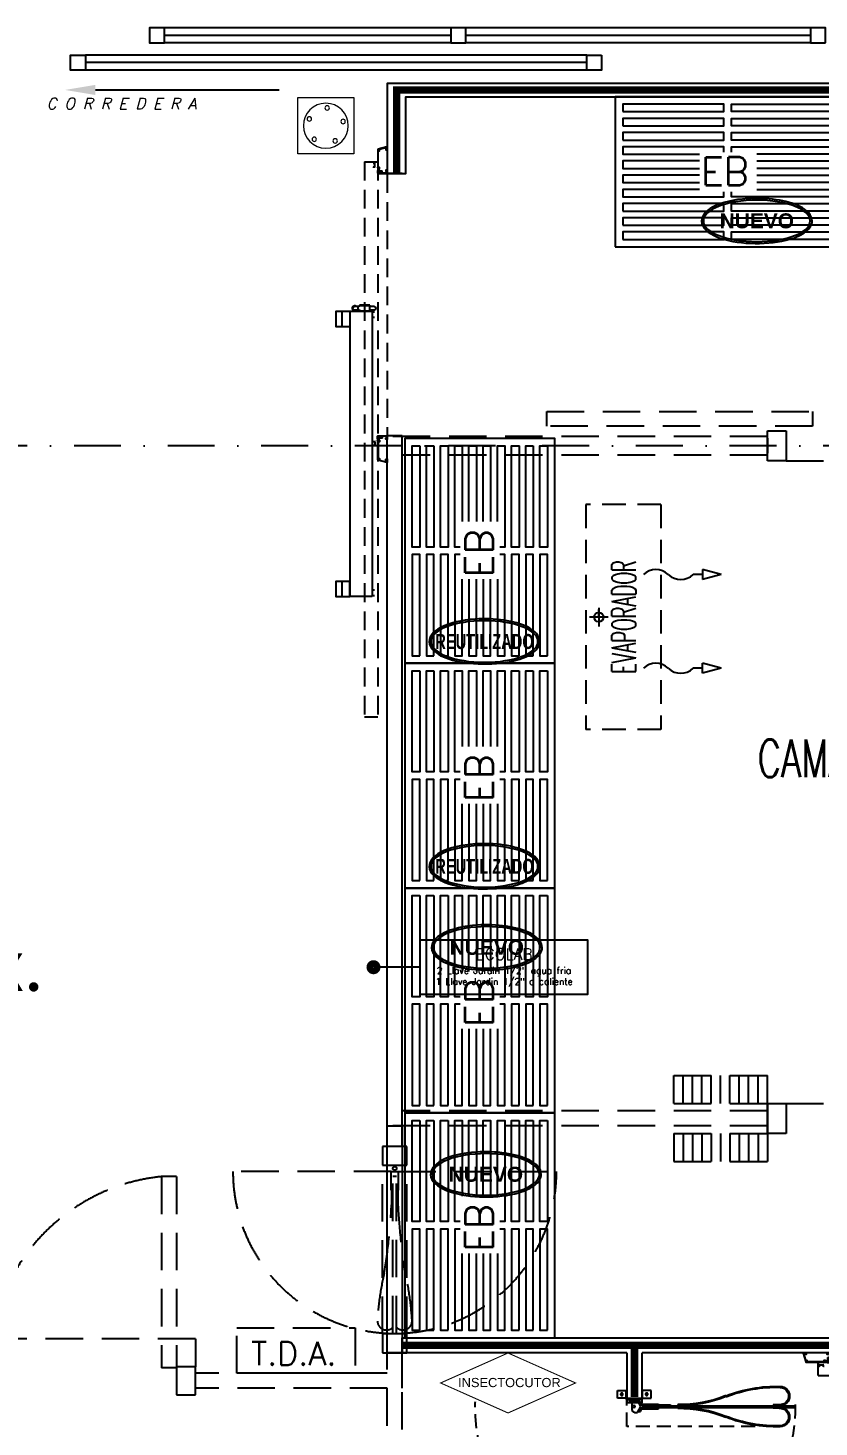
# Model space of a CAD drawing. Header units: millimetres. Extents: x 340 to 1003762, y 22 to 362022.
# Drawn here: x 620672 to 624897, y 293820 to 301287 of the extents above; entities that cross this region are included whole.
import ezdxf
from ezdxf.enums import TextEntityAlignment as Align

# ---------------------------------------------------------------- set-up
doc = ezdxf.new("R2010")
doc.units = ezdxf.units.MM
for name, pattern in [('LSBB_P_002 - PLANTA 1° NIVEL SALA DE VENTAS$0$000_ALTILLO PROPUESTA$0$HIDDEN', [0.375, 0.25, -0.125]), ('LSBB_P_002 - PLANTA 1° NIVEL SALA DE VENTAS$0$CONTINUOS', [0]), ('LSBB_P_002 - PLANTA 1° NIVEL SALA DE VENTAS$0$DASHDOT2', [0.5, 0.25, -0.125, 0, -0.125]), ('LSBB_P_002 - PLANTA 1° NIVEL SALA DE VENTAS$0$DASHED', [0.75, 0.5, -0.25]), ('LSBB_P_002 - PLANTA 1° NIVEL SALA DE VENTAS$0$HIDDEN', [0.375, 0.25, -0.125]), ('LSBB_P_002 - PLANTA 1° NIVEL SALA DE VENTAS$0$HIDDEN2', [0.1875, 0.125, -0.0625]), ('LSBB_P_002 - PLANTA 1° NIVEL SALA DE VENTAS$0$Z-ARQUITECTURA$0$HIDDEN', [0.375, 0.25, -0.125])]:
    doc.linetypes.add(name, pattern=pattern)
for name, color, linetype in [('A-DEMOLICION SV', 40, 'Continuous'), ('LSBB_P_002 - PLANTA 1° NIVEL SALA DE VENTAS$0$A-ACTIVOS NUEVOS', 20, 'Continuous'), ('LSBB_P_002 - PLANTA 1° NIVEL SALA DE VENTAS$0$A-ACTIVOS REUTILIZADOS', 7, 'Continuous'), ('LSBB_P_002 - PLANTA 1° NIVEL SALA DE VENTAS$0$A-DEMOLICIONES', 30, 'LSBB_P_002 - PLANTA 1° NIVEL SALA DE VENTAS$0$DASHED'), ('LSBB_P_002 - PLANTA 1° NIVEL SALA DE VENTAS$0$A-Equipamiento acero inox', 8, 'Continuous'), ('LSBB_P_002 - PLANTA 1° NIVEL SALA DE VENTAS$0$A-EVAPORADOR', 8, 'Continuous'), ('LSBB_P_002 - PLANTA 1° NIVEL SALA DE VENTAS$0$A-INSECTOCUTOR', 1, 'Continuous'), ('LSBB_P_002 - PLANTA 1° NIVEL SALA DE VENTAS$0$A-MOBILIARIO', 8, 'Continuous'), ('LSBB_P_002 - PLANTA 1° NIVEL SALA DE VENTAS$0$A-PANEL CAMARA NUEVO', 10, 'LSBB_P_002 - PLANTA 1° NIVEL SALA DE VENTAS$0$CONTINUOS'), ('LSBB_P_002 - PLANTA 1° NIVEL SALA DE VENTAS$0$A-PILETAS NUEVAS', 8, 'Continuous'), ('LSBB_P_002 - PLANTA 1° NIVEL SALA DE VENTAS$0$A-PUERTAS NUEVAS', 10, 'Continuous'), ('LSBB_P_002 - PLANTA 1° NIVEL SALA DE VENTAS$0$A-SE CONSTRUYE RELLENO', 10, 'LSBB_P_002 - PLANTA 1° NIVEL SALA DE VENTAS$0$CONTINUOS'), ('LSBB_P_002 - PLANTA 1° NIVEL SALA DE VENTAS$0$A-Textos', 2, 'Continuous'), ('LSBB_P_002 - PLANTA 1° NIVEL SALA DE VENTAS$0$E-TABIQUE-CAMARA', 1, 'Continuous'), ('LSBB_P_002 - PLANTA 1° NIVEL SALA DE VENTAS$0$EJES', 8, 'LSBB_P_002 - PLANTA 1° NIVEL SALA DE VENTAS$0$DASHDOT2'), ('LSBB_P_002 - PLANTA 1° NIVEL SALA DE VENTAS$0$LLAVES ECOLAB', 90, 'Continuous'), ('LSBB_P_002 - PLANTA 1° NIVEL SALA DE VENTAS$0$N- EXTINTOR O RH', 1, 'Continuous'), ('LSBB_P_002 - PLANTA 1° NIVEL SALA DE VENTAS$0$PUERTAS', 2, 'Continuous'), ('LSBB_P_002 - PLANTA 1° NIVEL SALA DE VENTAS$0$TABIQUE MALLA ACMA', 6, 'Continuous')]:
    doc.layers.add(name, color=color, linetype=linetype)
doc.styles.add('LSBB_P_002 - PLANTA 1° NIVEL SALA DE VENTAS$0$ARIAL', font='')
doc.styles.add('LSBB_P_002 - PLANTA 1° NIVEL SALA DE VENTAS$0$ROMANS', font='romans')
doc.styles.add('LSBB_P_002 - PLANTA 1° NIVEL SALA DE VENTAS$0$ROMANS20', font='ROMANS8.SHX', dxfattribs={"width": 0.9, "height": 2})
doc.styles.add('LSBB_P_002 - PLANTA 1° NIVEL SALA DE VENTAS$0$SANSSERIF', font='sas_____.pfb')
doc.styles.add('LSBB_P_002 - PLANTA 1° NIVEL SALA DE VENTAS$0$STANDARD', font='txt')
doc.styles.get('LSBB_P_002 - PLANTA 1° NIVEL SALA DE VENTAS$0$ARIAL').set_extended_font_data('Arial', bold=True)

# ---------------------------------------------------------------- blocks, each defined once
blk = doc.blocks.new('LSBB_P_002 - PLANTA 1° NIVEL SALA DE VENTAS$0$A$C112258A6')
at = {"layer": 'LSBB_P_002 - PLANTA 1° NIVEL SALA DE VENTAS$0$A-Equipamiento acero inox'}
for points in [[(0, 0.8), (1.2, 0.8), (1.2, 0), (0, 0), (0, 0.8)], [(0.4492, 0.4937), (0.04, 0.4937), (0.04, 0.5337), (0.58, 0.5337), (0.58, 0.5071)], [(0.7557, 0.4937), (1.16, 0.4937), (1.16, 0.5337), (0.62, 0.5337), (0.62, 0.5071)], [(0.4492, 0.4179), (0.04, 0.4179), (0.04, 0.4579), (0.4492, 0.4579)], [(0.7557, 0.4179), (1.16, 0.4179), (1.16, 0.4579), (0.7557, 0.4579)], [(0.4492, 0.3421), (0.04, 0.3421), (0.04, 0.3821), (0.4492, 0.3821)], [(0.7557, 0.3421), (1.16, 0.3421), (1.16, 0.3821), (0.7557, 0.3821)], [(0.58, 0.2951), (0.58, 0.2663), (0.04, 0.2663), (0.04, 0.3063), (0.4492, 0.3063)], [(0.62, 0.2951), (0.62, 0.2663), (1.16, 0.2663), (1.16, 0.3063), (0.7557, 0.3063)]]:
    blk.add_lwpolyline(points, dxfattribs=at)
for points in [[(0.04, 0.7611), (0.58, 0.7611), (0.58, 0.7211), (0.04, 0.7211)], [(1.16, 0.7611), (0.62, 0.7611), (0.62, 0.7211), (1.16, 0.7211)], [(0.04, 0.6853), (0.58, 0.6853), (0.58, 0.6453), (0.04, 0.6453)], [(1.16, 0.6853), (0.62, 0.6853), (0.62, 0.6453), (1.16, 0.6453)], [(0.04, 0.6095), (0.58, 0.6095), (0.58, 0.5695), (0.04, 0.5695)], [(1.16, 0.6095), (0.62, 0.6095), (0.62, 0.5695), (1.16, 0.5695)], [(0.04, 0.2305), (0.58, 0.2305), (0.58, 0.1905), (0.04, 0.1905)], [(1.16, 0.2305), (0.62, 0.2305), (0.62, 0.1905), (1.16, 0.1905)], [(0.04, 0.1547), (0.58, 0.1547), (0.58, 0.1147), (0.04, 0.1147)], [(1.16, 0.1547), (0.62, 0.1547), (0.62, 0.1147), (1.16, 0.1147)], [(0.04, 0.0789), (0.58, 0.0789), (0.58, 0.0389), (0.04, 0.0389)], [(1.16, 0.0789), (0.62, 0.0789), (0.62, 0.0389), (1.16, 0.0389)]]:
    blk.add_lwpolyline(points, close=True, dxfattribs=at)
at = {"layer": 'LSBB_P_002 - PLANTA 1° NIVEL SALA DE VENTAS$0$A-Equipamiento acero inox', "style": 'LSBB_P_002 - PLANTA 1° NIVEL SALA DE VENTAS$0$ROMANS'}
blk.add_text('EB ', height=0.15, dxfattribs=at).set_placement((0.4576, 0.3213))
blk = doc.blocks.new('LSBB_P_002 - PLANTA 1° NIVEL SALA DE VENTAS$0$A$C6D5A0C58')
at = {"layer": 'LSBB_P_002 - PLANTA 1° NIVEL SALA DE VENTAS$0$A-ACTIVOS REUTILIZADOS', "extrusion": (0, 0, -1)}
blk.add_ellipse((0, 0), major_axis=(0.2855, 0), ratio=0.388575, dxfattribs=at)
at = {"layer": 'LSBB_P_002 - PLANTA 1° NIVEL SALA DE VENTAS$0$A-ACTIVOS REUTILIZADOS'}
blk.add_open_spline([(0.2955, 0), (0.2955, -0.021), (0.2828, -0.0409), (0.2407, -0.0737), (0.2108, -0.0875), (0.0693, -0.1291), (-0.0893, -0.1272), (-0.2453, -0.0748), (-0.2842, -0.048), (-0.3027, 0.019), (-0.2777, 0.0523), (-0.188, 0.0987), (-0.1218, 0.1143), (0.0524, 0.1263), (0.163, 0.1102), (0.2698, 0.0572), (0.2955, 0.0303), (0.2955, 0)], degree=3, knots=[0, 0, 0, 0, 0.461791, 0.461791, 0.923583, 0.923583, 2.283227, 2.283227, 3.034626, 3.034626, 3.786024, 3.786024, 4.537423, 4.537423, 5.618495, 5.618495, 6.283185, 6.283185, 6.283185, 6.283185], dxfattribs=at)
at = {"layer": 'LSBB_P_002 - PLANTA 1° NIVEL SALA DE VENTAS$0$A-ACTIVOS REUTILIZADOS', "style": 'LSBB_P_002 - PLANTA 1° NIVEL SALA DE VENTAS$0$ARIAL', "width": 0.7}
blk.add_text('REUTILIZADO', height=0.08, dxfattribs=at).set_placement((0, 0), align=Align.MIDDLE_CENTER)
blk = doc.blocks.new('LSBB_P_002 - PLANTA 1° NIVEL SALA DE VENTAS$0$A$C0C504C7A')
at = {"const_width": 0.0089}
blk.add_lwpolyline([(0.001, 0.585), (0.261, 0), (0.001, -0.586), (-0.259, 0)], close=True, dxfattribs=at)
at = {"style": 'LSBB_P_002 - PLANTA 1° NIVEL SALA DE VENTAS$0$SANSSERIF'}
blk.add_text('INSECTOCUTOR', height=0.07969, rotation=270, dxfattribs=at).set_placement((-0.035, -0.012), align=Align.CENTER)
blk = doc.blocks.new('LSBB_P_002 - PLANTA 1° NIVEL SALA DE VENTAS$0$EVC5-302-22')
at = {"linetype": 'LSBB_P_002 - PLANTA 1° NIVEL SALA DE VENTAS$0$HIDDEN', "ltscale": 0.5}
for p, q in [((2.3, -0.1), (1.1, -0.1)), ((1.1, -0.5), (1.1, -0.1)), ((2.3, -0.5), (2.3, -0.1)), ((2.3, -0.5), (1.1, -0.5))]:
    blk.add_line(p, q, dxfattribs=at)
for p, q in [((1.7, -0.2188), (1.7, -0.1188)), ((1.75, -0.1688), (1.65, -0.1688)), ((1.7, -0.1688), (1.74, -0.1688)), ((1.4001, -0.7226), (1.4537, -0.7226)), ((1.4269, -0.8226), (1.4001, -0.7226)), ((1.4269, -0.7226), (1.4269, -0.6726)), ((1.4269, -0.8226), (1.4537, -0.7226)), ((1.9537, -0.7226), (1.9001, -0.7226)), ((1.9269, -0.8226), (1.9001, -0.7226)), ((1.9269, -0.7226), (1.9269, -0.6726)), ((1.9269, -0.8226), (1.9537, -0.7226))]:
    blk.add_line(p, q)
blk.add_circle((1.7, -0.1688), 0.025)
for centre, start, end in [((1.3584, -0.4738), 315.9581, 44.0419), ((1.8584, -0.4738), 315.9581, 44.0419), ((1.4954, -0.6063), 135.9581, 224.0419), ((1.9954, -0.6063), 135.9581, 224.0419)]:
    blk.add_arc(centre, 0.0953, start, end)
at = {"style": 'LSBB_P_002 - PLANTA 1° NIVEL SALA DE VENTAS$0$ROMANS20', "width": 0.55}
blk.add_text('EVAPORADOR', height=0.128, dxfattribs=at).set_placement((1.7009, -0.3034), align=Align.MIDDLE)
blk = doc.blocks.new('LSBB_P_002 - PLANTA 1° NIVEL SALA DE VENTAS$0$A$C529333AF')
at = {"layer": 'LSBB_P_002 - PLANTA 1° NIVEL SALA DE VENTAS$0$A-ACTIVOS NUEVOS', "extrusion": (0, 0, -1)}
blk.add_ellipse((0, 0), major_axis=(0.2855, 0), ratio=0.388575, dxfattribs=at)
at = {"layer": 'LSBB_P_002 - PLANTA 1° NIVEL SALA DE VENTAS$0$A-ACTIVOS NUEVOS'}
blk.add_open_spline([(0.2955, 0), (0.2955, -0.021), (0.2828, -0.0409), (0.2407, -0.0737), (0.2108, -0.0875), (0.0693, -0.1291), (-0.0893, -0.1272), (-0.2453, -0.0748), (-0.2842, -0.048), (-0.3027, 0.019), (-0.2777, 0.0523), (-0.188, 0.0987), (-0.1218, 0.1143), (0.0524, 0.1263), (0.163, 0.1102), (0.2698, 0.0572), (0.2955, 0.0303), (0.2955, 0)], degree=3, knots=[0, 0, 0, 0, 0.461791, 0.461791, 0.923583, 0.923583, 2.283227, 2.283227, 3.034626, 3.034626, 3.786024, 3.786024, 4.537423, 4.537423, 5.618495, 5.618495, 6.283185, 6.283185, 6.283185, 6.283185], dxfattribs=at)
at = {"layer": 'LSBB_P_002 - PLANTA 1° NIVEL SALA DE VENTAS$0$A-ACTIVOS NUEVOS', "insert": (0, 0), "char_height": 0.08, "attachment_point": 5, "style": 'LSBB_P_002 - PLANTA 1° NIVEL SALA DE VENTAS$0$ARIAL'}
blk.add_mtext_dynamic_manual_height_columns('NUEVO', width=0.536552, gutter_width=0.7, heights=[0], dxfattribs=at)
blk = doc.blocks.new('LSBB_P_002 - PLANTA 1° NIVEL SALA DE VENTAS$0$A$C69995B83')
at = {"linetype": 'Continuous', "lineweight": 20}
for p, q in [((0, 0), (-0.3, 0)), ((-0.3, 0), (-0.3, -0.3)), ((0, -0.3), (0, 0)), ((-0.3, -0.3), (0, -0.3))]:
    blk.add_line(p, q, dxfattribs=at)
at = {"linetype": 'Continuous', "lineweight": 20, "const_width": 0.00333}
blk.add_lwpolyline([(-0.3, -0.3), (-0.3, 0), (0, 0), (0, -0.3)], close=True, dxfattribs=at)
at = {"linetype": 'Continuous', "lineweight": 20}
for centre, radius in [((-0.15, -0.15), 0.1199), ((-0.1863, -0.062), 0.0117), ((-0.2449, -0.1573), 0.0117), ((-0.2449, -0.1573), 0.0117), ((-0.0775, -0.0883), 0.0117), ((-0.0689, -0.1999), 0.0117), ((-0.1724, -0.2425), 0.0117)]:
    blk.add_circle(centre, radius, dxfattribs=at)
blk = doc.blocks.new('LSBB_P_002 - PLANTA 1° NIVEL SALA DE VENTAS$0$LLAVE ECOLAB')
at = {"layer": 'LSBB_P_002 - PLANTA 1° NIVEL SALA DE VENTAS$0$LLAVES ECOLAB', "color": 8}
blk.add_lwpolyline([(-1.5014, 0.5435), (-1.5014, 1.4369), (-1.2086, 1.4369), (-1.2086, 0.5435)], close=True, dxfattribs=at)
for points in [[(-1.355, 0.5435), (-1.355, 0.2948)], [(-1.355, 0.5107), (-1.355, 0.2948)]]:
    blk.add_lwpolyline(points, dxfattribs=at)
at = {"layer": 'LSBB_P_002 - PLANTA 1° NIVEL SALA DE VENTAS$0$LLAVES ECOLAB', "color": 8, "const_width": 0.035}
blk.add_lwpolyline([(-1.375, 0.2948, 1), (-1.335, 0.2948, 1)], format="xyb", close=True, dxfattribs=at)
blk.add_lwpolyline([(-1.375, 0.2948, 1), (-1.335, 0.2948, 1)], format="xyb", close=True, dxfattribs=at)
at = {"layer": 'LSBB_P_002 - PLANTA 1° NIVEL SALA DE VENTAS$0$A-MOBILIARIO', "ltscale": 0.25, "insert": (-1.3522, 0.9916), "char_height": 0.06, "width": 1.146377, "attachment_point": 5, "rotation": 90, "style": 'LSBB_P_002 - PLANTA 1° NIVEL SALA DE VENTAS$0$ROMANS'}
blk.add_mtext('\\A1;ECOLAB\\P{\\H0.58333x;2 Llave Jardin 1/2" agua fria\\P1 Llave Jardin 1/2" a caliente}', dxfattribs=at)
blk = doc.blocks.new('LSBB_P_002 - PLANTA 1° NIVEL SALA DE VENTAS$0$A$C5D5E3A85')
at = {"color": 0, "linetype": 'ByBlock'}
for p, q in [((0.9596, 0.32), (0.8796, 0.32)), ((2.3993, 0.32), (2.3193, 0.32)), ((0.8796, 0.16), (0.8796, 0.24)), ((2.3993, 0.28), (2.3193, 0.28)), ((2.3993, 0.16), (2.3993, 0.28)), ((0.0865, 0.1555), (0.0865, 0.146)), ((0.1069, 0.1555), (0.1069, 0.146)), ((0.8818, 0.16), (0.9118, 0.16)), ((0.8818, 0.1485), (0.8818, 0.16)), ((0.9118, 0.1485), (0.9118, 0.16)), ((1.572, 0.1555), (1.572, 0.146)), ((1.5924, 0.1555), (1.5924, 0.146)), ((2.367, 0.1485), (2.367, 0.16)), ((2.397, 0.1485), (2.397, 0.16)), ((0.1069, 0.146), (0.0865, 0.146)), ((1.572, 0.146), (1.5924, 0.146))]:
    blk.add_line(p, q, dxfattribs=at)
at = {"color": 0, "linetype": 'ByBlock', "extrusion": (-1, -4e-16, 0)}
for p, q in [((0.8446, 0.228), (0.8489, 0.228)), ((0.8446, 0.172), (0.8446, 0.228)), ((0.8506, 0.252), (0.8506, 0.232)), ((0.8506, 0.2307), (0.8506, 0.232)), ((0.8726, 0.232), (0.8726, 0.252)), ((0.8726, 0.2307), (0.8726, 0.232)), ((0.8742, 0.228), (0.8796, 0.228)), ((0.8496, 0.172), (0.8446, 0.172)), ((0.8476, 0.222), (0.8476, 0.174)), ((0.8736, 0.172), (0.8496, 0.172)), ((0.8506, 0.172), (0.8506, 0.152)), ((0.8726, 0.152), (0.8726, 0.172)), ((0.8796, 0.172), (0.8736, 0.172)), ((0.8756, 0.222), (0.8756, 0.174))]:
    blk.add_line(p, q, dxfattribs=at)
for p, q in [((0.8796, 0.28), (2.3993, 0.28)), ((0.8796, 0.16), (2.3993, 0.16))]:
    blk.add_line(p, q)
at = {"color": 8, "linetype": 'LSBB_P_002 - PLANTA 1° NIVEL SALA DE VENTAS$0$HIDDEN2', "ltscale": 0.8}
for p, q in [((0.0796, 0.2016), (3.0425, 0.2016)), ((0.0796, 0.2016), (0.0796, 0.13)), ((3.0425, 0.2016), (3.0425, 0.13)), ((0.0796, 0.13), (3.0425, 0.13)), ((0.1459, 0.08), (1.5425, 0.08))]:
    blk.add_line(p, q, dxfattribs=at)
at = {"color": 0, "linetype": 'ByBlock', "ltscale": 5}
for p, q in [((0.1425, 0), (0.1425, 0.08)), ((1.5425, 0), (1.5425, 0.08))]:
    blk.add_line(p, q, dxfattribs=at)
at = {"color": 0, "linetype": 'ByBlock'}
for points in [[(0.8796, 0.28), (0.8796, 0.355), (0.9596, 0.355), (0.9596, 0.28)], [(2.3193, 0.28), (2.3193, 0.355), (2.3993, 0.355), (2.3993, 0.28)], [(0.8796, 0.24), (0.8796, 0.28)]]:
    blk.add_lwpolyline(points, dxfattribs=at)
at = {"color": 0, "linetype": 'ByBlock', "const_width": 0.0017}
for points in [[(0.0812, 0.1565), (0.0869, 0.1565)], [(0.084, 0.1565), (0.084, 0.1289)], [(0.1123, 0.1565), (0.1066, 0.1565)], [(0.1094, 0.1565), (0.1094, 0.1289)], [(1.5665, 0.1565), (1.5723, 0.1565)], [(1.5694, 0.1565), (1.5694, 0.1289)], [(1.5977, 0.1565), (1.5919, 0.1565)], [(1.5948, 0.1565), (1.5948, 0.1289)]]:
    blk.add_lwpolyline(points, dxfattribs=at)
at = {"color": 0, "linetype": 'ByBlock'}
for points in [[(0.0134, 0.1225), (0.0208, 0.1225, -0.343826), (0.0212, 0.1221), (0.0212, 0.1214, -0.414214), (0.0208, 0.121), (0.0131, 0.121, 0.336332), (0.0129, 0.1209), (0.0022, 0.0826, 0.496634), (0.0027, 0.082), (0.0105, 0.082, 0.414214), (0.011, 0.0825), (0.011, 0.0865, -0.414214), (0.0125, 0.088), (0.0164, 0.088, -0.414214), (0.017, 0.0874), (0.017, 0.0871, -0.414214), (0.0164, 0.0865), (0.013, 0.0865, 0.414214), (0.0125, 0.086), (0.0125, 0.0825, 0.414214), (0.013, 0.082), (0.0189, 0.082, -0.414214), (0.0195, 0.0814), (0.0195, 0.0806, -0.414214), (0.0189, 0.08), (0.0014, 0.08, -0.496634), (0, 0.0819), (0.0132, 0.1289, -0.336332), (0.0146, 0.13), (0.125, 0.13, -0.414214), (0.1265, 0.1285), (0.1265, 0.1245, 0.414214), (0.127, 0.124), (0.13, 0.124, -0.414214), (0.1315, 0.1225), (0.1315, 0.1095, 0.414214), (0.132, 0.109), (0.138, 0.109, 0.674073), (0.1385, 0.1095), (0.1385, 0.1225, -0.414214), (0.14, 0.124), (0.141, 0.124, -0.414214), (0.1425, 0.1225), (0.1425, 0.0815, -0.414214), (0.141, 0.08), (0.1231, 0.08, -0.414214), (0.1225, 0.0806), (0.1225, 0.0814, -0.414214), (0.1231, 0.082), (0.129, 0.082, 0.414214), (0.1295, 0.0825), (0.1295, 0.086, 0.414214), (0.129, 0.0865), (0.1256, 0.0865, -0.414214), (0.125, 0.0871), (0.125, 0.0874, -0.414214), (0.1256, 0.088), (0.1295, 0.088, -0.414214), (0.131, 0.0865), (0.131, 0.0825, 0.414214), (0.1315, 0.082), (0.14, 0.082, 0.414214), (0.1405, 0.0825), (0.1405, 0.1065, 0.414214), (0.14, 0.107), (0.131, 0.107, -0.414214), (0.1295, 0.1085), (0.1295, 0.1215, 0.414214), (0.129, 0.122), (0.126, 0.122, -0.414214), (0.1245, 0.1235), (0.1245, 0.1275, 0.414214), (0.124, 0.128), (0.1195, 0.128, 0.414214), (0.119, 0.1275), (0.119, 0.1225, -0.414214), (0.1175, 0.121), (0.1106, 0.121, -0.414214), (0.11, 0.1216), (0.11, 0.1224, -0.414214), (0.1106, 0.123), (0.1165, 0.123, 0.414214), (0.117, 0.1235), (0.117, 0.1275, 0.414214), (0.1165, 0.128), (0.0153, 0.128, 0.336332), (0.0148, 0.1276), (0.0134, 0.1225)], [(1.6716, 0.1225), (1.6642, 0.1225, 0.343826), (1.6638, 0.1221), (1.6638, 0.1214, 0.414214), (1.6642, 0.121), (1.6719, 0.121, -0.336332), (1.6721, 0.1209), (1.6828, 0.0826, -0.496634), (1.6823, 0.082), (1.6745, 0.082, -0.414214), (1.674, 0.0825), (1.674, 0.0865, 0.414214), (1.6725, 0.088), (1.6686, 0.088, 0.414214), (1.668, 0.0874), (1.668, 0.0871, 0.414214), (1.6686, 0.0865), (1.672, 0.0865, -0.414214), (1.6725, 0.086), (1.6725, 0.0825, -0.414214), (1.672, 0.082), (1.6661, 0.082, 0.414214), (1.6655, 0.0814), (1.6655, 0.0806, 0.414214), (1.6661, 0.08), (1.6836, 0.08, 0.496634), (1.685, 0.0819), (1.6719, 0.1289, 0.336332), (1.6704, 0.13), (1.56, 0.13, 0.414214), (1.5585, 0.1285), (1.5585, 0.1245, -0.414214), (1.558, 0.124), (1.555, 0.124, 0.414214), (1.5535, 0.1225), (1.5535, 0.1095, -0.414214), (1.553, 0.109), (1.547, 0.109, -0.674073), (1.5465, 0.1095), (1.5465, 0.1225, 0.414214), (1.545, 0.124), (1.544, 0.124, 0.414214), (1.5425, 0.1225), (1.5425, 0.0815, 0.414214), (1.544, 0.08), (1.5619, 0.08, 0.414214), (1.5625, 0.0806), (1.5625, 0.0814, 0.414214), (1.5619, 0.082), (1.556, 0.082, -0.414214), (1.5555, 0.0825), (1.5555, 0.086, -0.414214), (1.556, 0.0865), (1.5594, 0.0865, 0.414214), (1.56, 0.0871), (1.56, 0.0874, 0.414214), (1.5594, 0.088), (1.5555, 0.088, 0.414214), (1.554, 0.0865), (1.554, 0.0825, -0.414214), (1.5535, 0.082), (1.545, 0.082, -0.414214), (1.5445, 0.0825), (1.5445, 0.1065, -0.414214), (1.545, 0.107), (1.554, 0.107, 0.414214), (1.5555, 0.1085), (1.5555, 0.1215, -0.414214), (1.556, 0.122), (1.559, 0.122, 0.414214), (1.5605, 0.1235), (1.5605, 0.1275, -0.414214), (1.561, 0.128), (1.5655, 0.128, -0.414214), (1.566, 0.1275), (1.566, 0.1225, 0.414214), (1.5675, 0.121), (1.5744, 0.121, 0.414214), (1.575, 0.1216), (1.575, 0.1224, 0.414214), (1.5744, 0.123), (1.5685, 0.123, -0.414214), (1.568, 0.1235), (1.568, 0.1275, -0.414214), (1.5685, 0.128), (1.6697, 0.128, -0.336332), (1.6702, 0.1276), (1.6716, 0.1225)]]:
    blk.add_lwpolyline(points, format="xyb", dxfattribs=at)
for points in [[(0.126, 0.1303), (0.126, 0.1303, -0.346184), (0.127, 0.1312), (0.14, 0.1312, -0.414214), (0.143, 0.1282), (0.143, 0.1241, 0.093021), (0.1412, 0.1244), (0.1398, 0.1244, 0.315183), (0.1375, 0.1221), (0.1375, 0.1221), (0.1382, 0.1221, -0.414214), (0.1385, 0.1218), (0.1385, 0.1191, -0.414214), (0.1365, 0.1171), (0.133, 0.1171, -0.414214), (0.1315, 0.1186), (0.1315, 0.1214, -0.414214), (0.1322, 0.1221), (0.1325, 0.1221, 0.414214), (0.133, 0.1226), (0.133, 0.1226, 0.414214), (0.1315, 0.1241), (0.13, 0.1241, -0.414214), (0.127, 0.1272), (0.127, 0.1292, 0.31619)], [(0.135, 0.1191), (0.1354, 0.1191, 0.414214), (0.1357, 0.1194), (0.1357, 0.1238, 0.414214), (0.1354, 0.1241), (0.135, 0.1241, 0.414214), (0.1347, 0.1238), (0.1347, 0.1194, 0.414214)], [(1.559, 0.1303), (1.559, 0.1303, 0.346184), (1.558, 0.1312), (1.545, 0.1312, 0.414214), (1.542, 0.1282), (1.542, 0.1241, -0.093021), (1.5438, 0.1244), (1.5453, 0.1244, -0.315183), (1.5475, 0.1221), (1.5475, 0.1221), (1.5468, 0.1221, 0.414214), (1.5465, 0.1218), (1.5465, 0.1191, 0.414214), (1.5485, 0.1171), (1.552, 0.1171, 0.414214), (1.5535, 0.1186), (1.5535, 0.1214, 0.414214), (1.5528, 0.1221), (1.5525, 0.1221, -0.414214), (1.552, 0.1226), (1.552, 0.1226, -0.414214), (1.5535, 0.1241), (1.555, 0.1241, 0.414214), (1.558, 0.1272), (1.558, 0.1292, -0.31619)], [(1.55, 0.1191), (1.5496, 0.1191, -0.414214), (1.5493, 0.1194), (1.5493, 0.1238, -0.414214), (1.5496, 0.1241), (1.55, 0.1241, -0.414214), (1.5503, 0.1238), (1.5503, 0.1194, -0.414214)]]:
    blk.add_lwpolyline(points, format="xyb", close=True, dxfattribs=at)
for centre, radius, start, end in [((0.8616, 0.252), 0.014, 90, 218.21321), ((0.8616, 0.222), 0.014, 0, 180), ((0.8616, 0.252), 0.011, 90, 180), ((0.8616, 0.252), 0.014, 321.78679, 90), ((0.8616, 0.252), 0.011, 0, 90), ((0.8496, 0.174), 0.002, 180, 270), ((0.8616, 0.152), 0.011, 180, 0), ((0.8736, 0.174), 0.002, 270, 0)]:
    blk.add_arc(centre, radius, start, end, dxfattribs=at)
blk = doc.blocks.new('LSBB_P_002 - PLANTA 1° NIVEL SALA DE VENTAS$0$A$C733336A8')
at = {"layer": 'LSBB_P_002 - PLANTA 1° NIVEL SALA DE VENTAS$0$N- EXTINTOR O RH', "linetype": 'ByBlock'}
h = blk.add_hatch(dxfattribs=at)
h.set_pattern_fill('ANSI36,_I', color=256, scale=0.126, style=2)
h.set_pattern_definition([(45, (8652.443333, -21254.299438), (0.008352698853, 0.03062656246), [0.039375, -0.007875, 0, -0.007875])])
edge = h.paths.add_edge_path()
edge.add_arc((0.1724, 0.12), 0.12, 0, 360)
at = {"layer": 'LSBB_P_002 - PLANTA 1° NIVEL SALA DE VENTAS$0$N- EXTINTOR O RH'}
blk.add_circle((0.1724, 0.12), 0.12, dxfattribs=at)
at = {"layer": 'LSBB_P_002 - PLANTA 1° NIVEL SALA DE VENTAS$0$N- EXTINTOR O RH', "insert": (0.2618, 0.4601), "char_height": 0.27, "width": 6.008867, "attachment_point": 5, "style": 'LSBB_P_002 - PLANTA 1° NIVEL SALA DE VENTAS$0$STANDARD'}
blk.add_mtext('{\\fCalibri|b0|i0|c0|p34;Ex.}', dxfattribs=at)
blk = doc.blocks.new('LSBB_P_002 - PLANTA 1° NIVEL SALA DE VENTAS$0$EXTINTORES EXISTENTES')
at = {"layer": 'LSBB_P_002 - PLANTA 1° NIVEL SALA DE VENTAS$0$N- EXTINTOR O RH', "color": 20}
blk.add_blockref('LSBB_P_002 - PLANTA 1° NIVEL SALA DE VENTAS$0$A$C733336A8', (843.3863, 309.9254), dxfattribs=at)
blk = doc.blocks.new('LSBB_P_002 - PLANTA 1° NIVEL SALA DE VENTAS$0$Z-ARQUITECTURA$0$PUERTA POLICARBONATO 90')
for p, q in [((0.003, 0.003), (-0.047, 0.003)), ((-0.047, 0), (-0.047, 0.003)), ((0, 0), (-0.047, 0)), ((0, -0.08), (0, 0)), ((0.003, -0.083), (0.003, 0.003)), ((0.897, -0.083), (0.897, 0.003)), ((0.897, 0.003), (0.947, 0.003)), ((0.9, -0.08), (0.9, 0)), ((0.9, 0), (0.947, 0)), ((0.947, 0, 0), (0.947, 0.003, 0)), ((0.003, -0.011), (0.003, -0.069)), ((0.003, -0.011), (0.011, -0.011)), ((0.003, -0.069), (0.011, -0.069)), ((0.011, -0.011), (0.011, -0.069)), ((0.011, -0.0335), (0.0157, -0.0335)), ((0.011, -0.0335), (0.011, -0.0465)), ((0.011, -0.0417), (0.011, -0.0577)), ((0.043, -0.0757), (0.011, -0.0577)), ((0.016, -0.0616), (0.016, -0.0731)), ((0.0355, -0.0726), (0.016, -0.0616)), ((0.0305, -0.0813), (0.016, -0.0731)), ((0.059, -0.0297), (0.027, -0.0297)), ((0.0355, -0.0726), (0.0355, -0.1721)), ((0.0355, -0.0743), (0.0355, -0.1713)), ((0.075, -0.0577), (0.043, -0.0757)), ((0.07, -0.0616), (0.0505, -0.0726)), ((0.0505, -0.0726), (0.0505, -0.1721)), ((0.0505, -0.0743), (0.0505, -0.1713)), ((0.07, -0.0731), (0.0555, -0.0813)), ((0.07, -0.0616), (0.07, -0.0731)), ((0.075, -0.0417), (0.075, -0.0577)), ((-0.047, -0.08), (0, -0.08)), ((-0.047, -0.083), (-0.047, -0.08)), ((-0.047, -0.083), (0.003, -0.083)), ((0.0305, -0.0813), (0.0305, -0.1691)), ((0.0355, -0.0853), (0.0505, -0.0853)), ((0.0405, -0.0853), (0.0405, -0.8998)), ((0.0455, -0.0853), (0.0455, -0.8998)), ((0.0555, -0.0813), (0.0555, -0.1691)), ((0.947, -0.083), (0.897, -0.083)), ((0.947, -0.08), (0.9, -0.08)), ((0.947, -0.083, 0), (0.947, -0.08, 0)), ((0.0305, -0.1691), (0.0355, -0.1721)), ((0.0555, -0.1691), (0.0505, -0.1721)), ((0.0385, -0.8998), (0.0405, -0.8998)), ((0.0405, -0.8998), (0.0455, -0.8998)), ((0.0475, -0.8998), (0.0455, -0.8998))]:
    blk.add_line(p, q)
at = {"color": 8, "linetype": 'LSBB_P_002 - PLANTA 1° NIVEL SALA DE VENTAS$0$Z-ARQUITECTURA$0$HIDDEN', "ltscale": 0.2}
for p, q in [((-0.0424, 0.05), (-0.0424, 0.003)), ((-0.0024, 0.05), (-0.0424, 0.05)), ((-0.0024, 0.003), (-0.0024, 0.05)), ((0.9024, 0.05, 0), (0.9424, 0.05, 0)), ((0.9024, 0.003, 0), (0.9024, 0.05, 0)), ((0.9424, 0.05, 0), (0.9424, 0.003, 0)), ((-0.0424, -0.13), (-0.0424, -0.083)), ((-0.0024, -0.13), (-0.0424, -0.13)), ((-0.0024, -0.083), (-0.0024, -0.13)), ((0.9024, -0.083, 0), (0.9024, -0.13, 0)), ((0.9024, -0.13, 0), (0.9424, -0.13, 0)), ((0.9424, -0.13, 0), (0.9424, -0.083, 0))]:
    blk.add_line(p, q, dxfattribs=at)
at = {"color": 8, "linetype": 'LSBB_P_002 - PLANTA 1° NIVEL SALA DE VENTAS$0$Z-ARQUITECTURA$0$HIDDEN', "ltscale": 0.3}
for p, q in [((0.15, 0), (0, 0)), ((0.15, -0.6855), (0.15, 0))]:
    blk.add_line(p, q, dxfattribs=at)
at = {"color": 8}
for p, q in [((0.0355, -0.2323), (0.0355, -0.0853)), ((0.0375, -0.2323), (0.0375, -0.0853)), ((0.0485, -0.2323), (0.0485, -0.0853)), ((0.0505, -0.2323), (0.0505, -0.0853)), ((0.0324, -0.2725), (0.0385, -0.2725)), ((0.0355, -0.2323), (0.0375, -0.2323)), ((0.0385, -0.2353), (0.0385, -0.8998)), ((0.0385, -0.2353), (0.0405, -0.2353)), ((0.0455, -0.2353), (0.0475, -0.2353)), ((0.0475, -0.2353), (0.0475, -0.8998)), ((0.0475, -0.2723), (0.0523, -0.2723)), ((0.0485, -0.2323), (0.0505, -0.2323)), ((0.0335, -0.7811), (0.0385, -0.7811)), ((0.0335, -0.8145), (0.0335, -0.7811)), ((0.0385, -0.7811), (0.0385, -0.8195)), ((0.0525, -0.7811), (0.0475, -0.7811)), ((0.0475, -0.7811), (0.0475, -0.8195)), ((0.0525, -0.8145), (0.0525, -0.7811))]:
    blk.add_line(p, q, dxfattribs=at)
at = {"color": 8, "linetype": 'LSBB_P_002 - PLANTA 1° NIVEL SALA DE VENTAS$0$Z-ARQUITECTURA$0$HIDDEN', "ltscale": 0.2}
for centre in [(-0.0224, 0.0265), (0.9224, 0.0265, 0), (-0.0224, -0.1065), (0.9224, -0.1065, 0)]:
    blk.add_circle(centre, 0.0065, dxfattribs=at)
blk.add_circle((0.043, -0.04), 0.005)
at = {"color": 8, "linetype": 'LSBB_P_002 - PLANTA 1° NIVEL SALA DE VENTAS$0$Z-ARQUITECTURA$0$HIDDEN', "ltscale": 0.3}
blk.add_arc((0.0467, -0.0455, 0), 0.8544, 268.99104, 92.0144, dxfattribs=at)
for centre, start, end in [((0.0257, -0.0447), 85.22678, 168.51301), ((0.0603, -0.0447), 11.48699, 94.77322)]:
    blk.add_arc(centre, 0.015, start, end)
at = {"color": 8}
for centre, radius, start, end in [((-0.6253, -0.2832), 0.6578, 338.03865, 0.93064), ((-0.6303, -0.2794), 0.6689, 337.97966, 0.59241), ((0.0388, -0.232), 0.00328, 184.6795, 265.3205), ((0.0408, -0.232), 0.00328, 184.6795, 265.3205), ((0.0452, -0.232), 0.00328, 274.6795, 355.3205), ((0.6876, -0.2876), 0.6402, 178.6267, 202.2426), ((0.0472, -0.232), 0.00328, 274.6795, 355.3205), ((0.71, -0.2829), 0.6578, 179.06936, 201.96135), ((0.6694, -0.7975), 0.7342, 158.54594, 181.71792), ((0.6694, -0.7975), 0.7292, 158.55174, 181.7272), ((-0.5834, -0.7975), 0.7292, 358.2728, 21.44826), ((-0.5834, -0.7975), 0.7342, 358.28208, 21.45406), ((-0.013, -0.8182), 0.0515, 181.43413, 358.56587), ((-0.0129, -0.8181), 0.0466, 181.11936, 4.478), ((0.099, -0.8182), 0.0515, 181.43413, 358.56587), ((0.0989, -0.8181), 0.0466, 175.522, 358.88064)]:
    blk.add_arc(centre, radius, start, end, dxfattribs=at)
blk = doc.blocks.new('LSBB_P_002 - PLANTA 1° NIVEL SALA DE VENTAS$0$DEMOL')
at = {"layer": 'LSBB_P_002 - PLANTA 1° NIVEL SALA DE VENTAS$0$A-DEMOLICIONES', "linetype": 'LSBB_P_002 - PLANTA 1° NIVEL SALA DE VENTAS$0$000_ALTILLO PROPUESTA$0$HIDDEN', "ltscale": 0.8}
for p, q in [((1046.661, 313.2702), (1046.661, 313.3481)), ((1046.661, 313.3481), (1048.081, 313.3481)), ((1048.081, 313.3481), (1048.081, 313.2702)), ((1048.081, 313.2702), (1046.661, 313.2702)), ((1047.8395, 313.0856), (1047.8395, 313.2456)), ((1047.8395, 313.2456), (1047.9395, 313.2456)), ((1047.9395, 313.2456), (1047.9395, 313.0856)), ((1047.8395, 313.2156), (1045.8095, 313.2156)), ((1047.8395, 313.2156), (1045.8095, 313.2156)), ((1047.8395, 313.2156), (1047.7417, 313.2156)), ((1047.8395, 313.2156), (1047.7417, 313.2156)), ((1047.8395, 313.2056), (1047.8395, 313.1256)), ((1047.8395, 313.2056), (1047.8395, 313.1256)), ((1047.8395, 313.1156), (1045.8895, 313.1156)), ((1047.9395, 313.0856), (1047.8395, 313.0856)), ((1047.9395, 313.0856), (1049.3395, 313.0856)), ((1047.3395, 309.8056), (1047.8395, 309.8056)), ((1047.3395, 309.6556), (1047.3395, 309.8056)), ((1047.3895, 309.6556), (1047.3895, 309.8056)), ((1047.4395, 309.6556), (1047.4395, 309.8056)), ((1047.4895, 309.6556), (1047.4895, 309.8056)), ((1047.5395, 309.6556), (1047.5395, 309.8056)), ((1047.5895, 309.6556), (1047.5895, 309.8056)), ((1047.6395, 309.6556), (1047.6395, 309.8056)), ((1047.6895, 309.6556), (1047.6895, 309.8056)), ((1047.7395, 309.6556), (1047.7395, 309.8056)), ((1047.7895, 309.6556), (1047.7895, 309.8056)), ((1047.8395, 309.6556), (1047.8395, 309.8056)), ((1047.3395, 309.6556), (1047.8395, 309.6556)), ((1047.8395, 309.6556), (1047.8395, 309.4956)), ((1047.8395, 309.6556), (1047.9395, 309.6556)), ((1047.8395, 309.4956), (1047.8395, 309.6556)), ((1047.9395, 309.6556), (1047.9395, 309.4956)), ((1047.9395, 309.6556), (1049.3395, 309.6556)), ((1047.8395, 309.6156), (1045.8895, 309.6156)), ((1047.8395, 309.5356), (1047.8395, 309.6156)), ((1047.8395, 309.5356), (1045.8095, 309.5362)), ((1045.8095, 309.4256), (1045.8095, 309.5356)), ((1045.8895, 309.4256), (1045.8895, 309.5356)), ((1045.7845, 309.4256), (1045.7845, 309.3256)), ((1045.9145, 309.4256), (1045.7845, 309.4256)), ((1045.9145, 309.3256), (1045.9145, 309.4256)), ((1047.3395, 309.4956), (1047.8395, 309.4956)), ((1047.3395, 309.4956), (1047.3395, 309.3456)), ((1047.3895, 309.4956), (1047.3895, 309.3456)), ((1047.4395, 309.4956), (1047.4395, 309.3456)), ((1047.4895, 309.4956), (1047.4895, 309.3456)), ((1047.5395, 309.4956), (1047.5395, 309.3456)), ((1047.5895, 309.4956), (1047.5895, 309.3456)), ((1047.6395, 309.4956), (1047.6395, 309.3456)), ((1047.6895, 309.4956), (1047.6895, 309.3456)), ((1047.7395, 309.4956), (1047.7395, 309.3456)), ((1047.7895, 309.4956), (1047.7895, 309.3456)), ((1047.9395, 309.4956), (1047.8395, 309.4956)), ((1047.8395, 309.4956), (1047.8395, 309.3456)), ((1045.8305, 309.2922), (1044.9856, 309.2922)), ((1045.7845, 308.4256), (1045.7845, 309.3256)), ((1045.7845, 309.3256), (1045.9145, 309.3256)), ((1045.8305, 309.1931), (1045.8305, 309.2922)), ((1045.8305, 309.2922), (1045.8684, 309.2922)), ((1045.8684, 309.2922), (1045.8684, 309.1931)), ((1045.8684, 309.2922), (1046.7134, 309.2922)), ((1045.9145, 308.4256), (1045.9145, 309.3256)), ((1047.3395, 309.3456), (1047.8395, 309.3456)), ((1044.6851, 309.2656), (1044.6051, 309.2656)), ((1044.6051, 309.2656), (1044.6051, 308.2454)), ((1044.6851, 309.2656), (1044.6851, 308.2454)), ((1045.8397, 308.4283), (1045.8397, 309.2677)), ((1045.8397, 309.2677), (1045.8595, 309.2677)), ((1045.8595, 308.4283), (1045.8595, 309.2677)), ((1045.8397, 309.1931), (1045.8305, 309.1931)), ((1045.8325, 309.1931), (1045.8325, 309.1151)), ((1045.8325, 309.1931), (1045.8397, 309.1931)), ((1045.8667, 309.1931), (1045.8595, 309.1931)), ((1045.8684, 309.1931), (1045.8595, 309.1931)), ((1045.8667, 309.1931), (1045.8667, 309.1151)), ((1045.0061, 308.4574), (1045.6379, 308.4574)), ((1045.0061, 308.2156), (1045.0061, 308.4574)), ((1045.6379, 308.4574), (1045.6379, 308.2156)), ((1044.7851, 308.4004), (1042.0317, 308.4004)), ((1044.7851, 308.4004), (1044.7851, 308.2504)), ((1045.7845, 308.4256), (1045.7845, 308.3256)), ((1045.9145, 308.4256), (1045.7845, 308.4256)), ((1045.8397, 308.4283), (1045.8595, 308.4283)), ((1045.8397, 308.4283), (1045.8595, 308.4283)), ((1045.8397, 308.4283), (1045.8595, 308.4283)), ((1045.8397, 308.4283), (1045.8595, 308.4283)), ((1045.9145, 308.3256), (1045.9145, 308.4256)), ((1045.7845, 308.3256), (1045.9145, 308.3256)), ((1045.8095, 306.7356), (1045.8095, 308.3256)), ((1045.8895, 305.2156), (1045.8895, 308.3256)), ((1045.8895, 308.1371), (1045.8895, 308.3256)), ((1044.6851, 308.2454), (1044.6051, 308.2454)), ((1044.7851, 308.2504), (1044.6851, 308.2504)), ((1044.6851, 308.2504), (1044.6851, 308.1009)), ((1044.7851, 308.1009), (1044.7851, 308.2504)), ((1045.8095, 308.2156), (1044.7851, 308.2156)), ((1045.6379, 308.2156), (1045.0061, 308.2156)), ((1044.6851, 308.1009), (1044.7851, 308.1009)), ((1045.8095, 308.1356), (1044.7851, 308.1356))]:
    blk.add_line(p, q, dxfattribs=at)
blk.add_circle((1045.8496, 309.3092), 0.0099, dxfattribs=at)
for centre, radius, start, end in [((1045.8496, 309.2922), 0.864, 180.0026, 269.34685), ((1045.8494, 309.2922), 0.864, 270.67329, 359.99724), ((1044.7073, 308.2485), 1.0222, 95.73954, 180.172), ((1042.7662, 309.2596), 3.0698, 350.41211, 357.30128), ((1048.9331, 309.2596), 3.0698, 182.69872, 189.58789), ((1047.2373, 308.4142), 1.4824, 166.97102, 176.93124), ((1044.462, 308.4142), 1.4824, 3.06876, 13.02898), ((1045.8056, 308.4953), 0.0486, 182.06785, 314.55242), ((1045.8936, 308.4953), 0.0486, 225.44758, 357.93215)]:
    blk.add_arc(centre, radius, start, end, dxfattribs=at)
at = {"layer": 'LSBB_P_002 - PLANTA 1° NIVEL SALA DE VENTAS$0$A-DEMOLICIONES', "linetype": 'LSBB_P_002 - PLANTA 1° NIVEL SALA DE VENTAS$0$000_ALTILLO PROPUESTA$0$HIDDEN', "ltscale": 0.8, "style": 'LSBB_P_002 - PLANTA 1° NIVEL SALA DE VENTAS$0$ROMANS'}
blk.add_text('T.D.A.', height=0.125, dxfattribs=at).set_placement((1045.0829, 308.2589))
blk = doc.blocks.new('LSBB_P_002 - PLANTA 1° NIVEL SALA DE VENTAS', base_point=(223.5696, 14.2202))
at = {"layer": 'LSBB_P_002 - PLANTA 1° NIVEL SALA DE VENTAS$0$A-PANEL CAMARA NUEVO'}
blk.add_lwpolyline([(845.8095, 309.5362), (845.8895, 309.5362), (845.8895, 308.3256), (845.8095, 308.3256)], close=True, dxfattribs=at)
for points in [[(847.0884, 308.3251), (845.8895, 308.3251), (845.8895, 308.4051), (848.1739, 308.4051), (848.1739, 308.3251), (847.1702, 308.3251)], [(847.0884, 308.3251), (847.0884, 308.0594), (847.1702, 308.0594), (847.1702, 308.3251)]]:
    blk.add_lwpolyline(points, dxfattribs=at)
at = {"layer": 'LSBB_P_002 - PLANTA 1° NIVEL SALA DE VENTAS$0$A-SE CONSTRUYE RELLENO', "const_width": 0.04}
for points in [[(845.8595, 314.6195), (845.8595, 315.0647), (851.4529, 315.0647), (851.4529, 313.34), (851.2583, 313.34), (851.2583, 313.2156)], [(845.8832, 308.3651), (848.1739, 308.3651)], [(847.1299, 308.351), (847.1299, 308.0894)]]:
    blk.add_lwpolyline(points, dxfattribs=at)
at = {"layer": 'LSBB_P_002 - PLANTA 1° NIVEL SALA DE VENTAS$0$E-TABIQUE-CAMARA'}
for p, q in [((845.8095, 309.5362), (845.8095, 313.2156)), ((845.8895, 309.6156), (845.8895, 313.2156))]:
    blk.add_line(p, q, dxfattribs=at)
for points in [[(851.4895, 315.0989), (845.8095, 315.0989), (845.8095, 314.6195), (845.9095, 314.6195), (845.9095, 315.0281), (851.4271, 315.0281)], [(845.8095, 309.5362), (845.8895, 309.5362), (845.8895, 309.6156)]]:
    blk.add_lwpolyline(points, dxfattribs=at)
at = {"layer": 'LSBB_P_002 - PLANTA 1° NIVEL SALA DE VENTAS$0$EJES'}
blk.add_line((877.8938, 313.1656), (769.0572, 313.1656), dxfattribs=at)
at = {"layer": 'LSBB_P_002 - PLANTA 1° NIVEL SALA DE VENTAS$0$PUERTAS', "color": 2, "extrusion": (0, 0, -1)}
blk.add_line((844.2516, 315.0649), (845.2318, 315.0649), dxfattribs=at)
at = {"layer": 'LSBB_P_002 - PLANTA 1° NIVEL SALA DE VENTAS$0$PUERTAS'}
blk.add_lwpolyline([(844.1985, 315.2509), (844.1985, 315.1709), (844.1185, 315.1709), (844.1185, 315.2509)], close=True, dxfattribs=at)
blk.add_lwpolyline([(844.1985, 315.2509), (844.1985, 315.1709), (844.1185, 315.1709), (844.1185, 315.2509)], close=True, dxfattribs=at)
for points in [[(846.8745, 315.2509), (844.1985, 315.2509)], [(846.8745, 315.2509), (844.1985, 315.2509)], [(846.8745, 315.2109), (844.1985, 315.2109)], [(846.8745, 315.2109), (844.1985, 315.2109)], [(846.8745, 315.1709), (844.1985, 315.1709)], [(846.8745, 315.1709), (844.1985, 315.1709)]]:
    blk.add_lwpolyline(points, dxfattribs=at)
at = {"layer": 'LSBB_P_002 - PLANTA 1° NIVEL SALA DE VENTAS$0$PUERTAS', "color": 2, "extrusion": (0, 0, -1)}
blk.add_solid([(-844.2516, 315.092), (-844.0891, 315.0649), (-844.2516, 315.0378)], dxfattribs=at)
at = {"layer": 'LSBB_P_002 - PLANTA 1° NIVEL SALA DE VENTAS$0$TABIQUE MALLA ACMA', "color": 3}
for points in [[(844.6195, 315.3156), (844.6195, 315.3956), (844.5395, 315.3956), (844.5395, 315.3156)], [(844.6195, 315.3156), (844.6195, 315.3956), (844.5395, 315.3956), (844.5395, 315.3156)], [(846.2295, 315.3156), (846.2295, 315.3956), (846.1495, 315.3956), (846.1495, 315.3156)], [(846.2295, 315.3156), (846.2295, 315.3956), (846.1495, 315.3956), (846.1495, 315.3156)], [(848.1495, 315.3156), (848.1495, 315.3956), (848.0695, 315.3956), (848.0695, 315.3156)], [(848.1495, 315.3156), (848.1495, 315.3956), (848.0695, 315.3956), (848.0695, 315.3156)], [(846.9545, 315.2509), (846.9545, 315.1709), (846.8745, 315.1709), (846.8745, 315.2509)], [(846.9545, 315.2509), (846.9545, 315.1709), (846.8745, 315.1709), (846.8745, 315.2509)]]:
    blk.add_lwpolyline(points, close=True, dxfattribs=at)
at = {"layer": 'LSBB_P_002 - PLANTA 1° NIVEL SALA DE VENTAS$0$TABIQUE MALLA ACMA'}
for points in [[(846.1495, 315.3956), (844.6195, 315.3956)], [(846.1495, 315.3956), (844.6195, 315.3956)], [(846.1495, 315.3556), (844.6195, 315.3556)], [(846.1495, 315.3556), (844.6195, 315.3556)], [(848.0695, 315.3956), (846.2295, 315.3956)], [(848.0695, 315.3956), (846.2295, 315.3956)], [(848.0695, 315.3556), (846.2295, 315.3556)], [(848.0695, 315.3556), (846.2295, 315.3556)], [(846.1495, 315.3156), (844.6195, 315.3156)], [(846.1495, 315.3156), (844.6195, 315.3156)], [(848.0695, 315.3156), (846.2295, 315.3156)], [(848.0695, 315.3156), (846.2295, 315.3156)]]:
    blk.add_lwpolyline(points, dxfattribs=at)
at = {"layer": 'LSBB_P_002 - PLANTA 1° NIVEL SALA DE VENTAS$0$A-ACTIVOS NUEVOS'}
for p in [(847.783, 314.3659), (846.3412, 310.4884), (846.3363, 309.2773)]:
    blk.add_blockref('LSBB_P_002 - PLANTA 1° NIVEL SALA DE VENTAS$0$A$C529333AF', p, dxfattribs=at)
at = {"layer": 'LSBB_P_002 - PLANTA 1° NIVEL SALA DE VENTAS$0$A-ACTIVOS REUTILIZADOS'}
for p in [(846.329, 312.1213), (846.329, 310.9213)]:
    blk.add_blockref('LSBB_P_002 - PLANTA 1° NIVEL SALA DE VENTAS$0$A$C6D5A0C58', p, dxfattribs=at)
at = {"layer": 'LSBB_P_002 - PLANTA 1° NIVEL SALA DE VENTAS$0$A-DEMOLICIONES'}
blk.add_blockref('LSBB_P_002 - PLANTA 1° NIVEL SALA DE VENTAS$0$DEMOL', (-200, 0), dxfattribs=at)
at = {"layer": 'LSBB_P_002 - PLANTA 1° NIVEL SALA DE VENTAS$0$A-Equipamiento acero inox', "ltscale": 0.25, "xscale": -1}
for p, rotation in [((847.0271, 315.0281), 180), ((845.9039, 312.0051), 270), ((845.9039, 310.8051), 270), ((845.9039, 309.6051), 270), ((845.9039, 308.4051), 270)]:
    blk.add_blockref('LSBB_P_002 - PLANTA 1° NIVEL SALA DE VENTAS$0$A$C112258A6', p, dxfattribs=dict(at, rotation=rotation))
at = {"layer": 'LSBB_P_002 - PLANTA 1° NIVEL SALA DE VENTAS$0$A-EVAPORADOR', "rotation": 90}
blk.add_blockref('LSBB_P_002 - PLANTA 1° NIVEL SALA DE VENTAS$0$EVC5-302-22', (846.7703, 310.5516), dxfattribs=at)
at = {"layer": 'LSBB_P_002 - PLANTA 1° NIVEL SALA DE VENTAS$0$A-INSECTOCUTOR', "color": 1, "xscale": 0.6154695185053047, "yscale": 0.6154695185053047, "zscale": 0.6154695185053047, "rotation": 89.99999999999999}
blk.add_blockref('LSBB_P_002 - PLANTA 1° NIVEL SALA DE VENTAS$0$A$C0C504C7A', (846.4546, 308.1633), dxfattribs=at)
at = {"layer": 'LSBB_P_002 - PLANTA 1° NIVEL SALA DE VENTAS$0$A-PILETAS NUEVAS', "xscale": -1, "rotation": 90}
blk.add_blockref('LSBB_P_002 - PLANTA 1° NIVEL SALA DE VENTAS$0$A$C69995B83', (845.3316, 314.7242), dxfattribs=at)
at = {"layer": 'LSBB_P_002 - PLANTA 1° NIVEL SALA DE VENTAS$0$A-PUERTAS NUEVAS', "xscale": -1}
for name, p, rotation in [('LSBB_P_002 - PLANTA 1° NIVEL SALA DE VENTAS$0$A$C5D5E3A85', (845.8895, 314.7615), 90), ('LSBB_P_002 - PLANTA 1° NIVEL SALA DE VENTAS$0$A$C5D5E3A85', (848.0314, 308.4051), 180), ('LSBB_P_002 - PLANTA 1° NIVEL SALA DE VENTAS$0$Z-ARQUITECTURA$0$PUERTA POLICARBONATO 90', (847.0884, 308.0811), 89.99999885307984)]:
    blk.add_blockref(name, p, dxfattribs=dict(at, rotation=rotation))
at = {"layer": 'LSBB_P_002 - PLANTA 1° NIVEL SALA DE VENTAS$0$LLAVES ECOLAB', "rotation": 270}
blk.add_blockref('LSBB_P_002 - PLANTA 1° NIVEL SALA DE VENTAS$0$LLAVE ECOLAB', (845.4415, 309.0279), dxfattribs=at)
at = {"layer": 'LSBB_P_002 - PLANTA 1° NIVEL SALA DE VENTAS$0$N- EXTINTOR O RH'}
blk.add_blockref('LSBB_P_002 - PLANTA 1° NIVEL SALA DE VENTAS$0$EXTINTORES EXISTENTES', (0.08, 0.0032), dxfattribs=at)
at = {"layer": 'LSBB_P_002 - PLANTA 1° NIVEL SALA DE VENTAS$0$A-Textos', "insert": (848.558, 311.5974, 0), "char_height": 0.2, "width": 3.652653, "attachment_point": 2, "style": 'LSBB_P_002 - PLANTA 1° NIVEL SALA DE VENTAS$0$ROMANS'}
blk.add_mtext('{\\W0.7;CAMARA CARNES\\Ph:3.00}', dxfattribs=at)
at = {"layer": 'LSBB_P_002 - PLANTA 1° NIVEL SALA DE VENTAS$0$PUERTAS', "color": 2, "style": 'LSBB_P_002 - PLANTA 1° NIVEL SALA DE VENTAS$0$ROMANS', "oblique": 15}
blk.add_text('C O R R E D E R A', height=0.06, dxfattribs=at).set_placement((844.39, 314.9618), align=Align.CENTER)

msp = doc.modelspace()

# ---------------------------------------------------------------- block references
at = {"layer": 'A-DEMOLICION SV', "xscale": 1000, "yscale": 1000, "zscale": 1000}
msp.add_blockref('LSBB_P_002 - PLANTA 1° NIVEL SALA DE VENTAS', (350.9, 111.5), dxfattribs=at)

doc.saveas('drawing.dxf')
